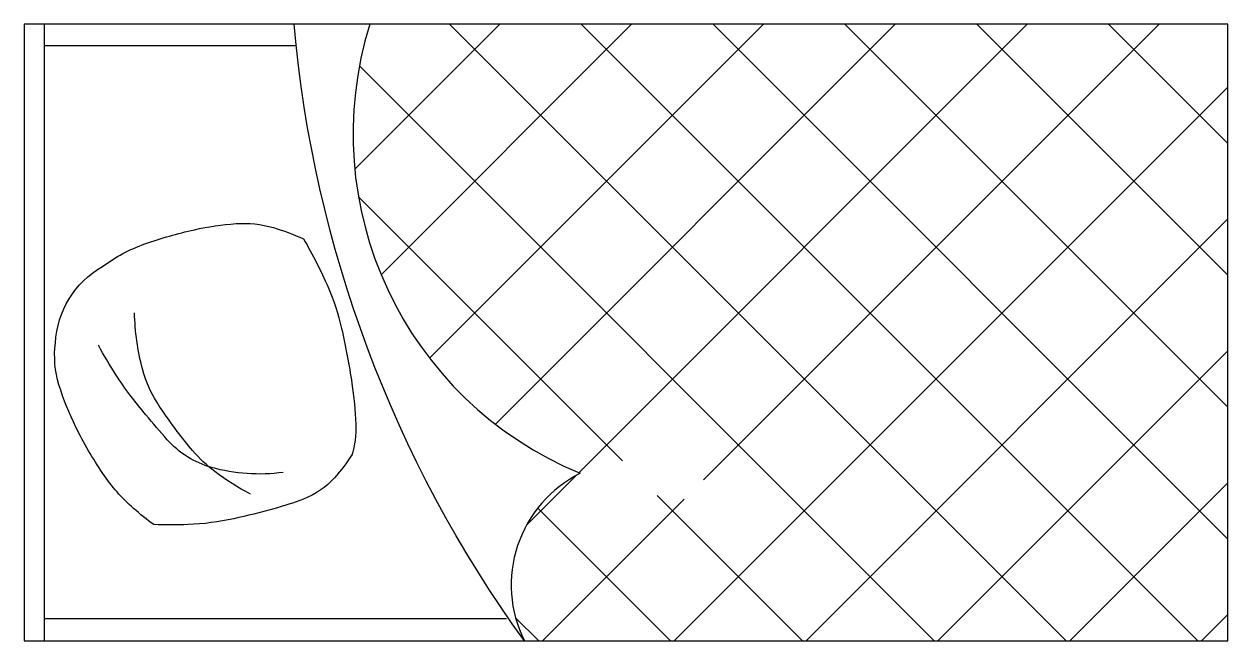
# Model space of a CAD drawing. Header units: millimetres. Extents: x -957.85 to -955.8, y 2734.31 to 2735.36.
import ezdxf

# ---------------------------------------------------------------- set-up
doc = ezdxf.new("R2010")
doc.units = ezdxf.units.MM
doc.header["$LTSCALE"] = 10
doc.layers.add('Móveis_camas', color=2, linetype='Continuous')

msp = doc.modelspace()

# ---------------------------------------------------------------- hatches: boundary and pattern name
at = {"layer": 'Móveis_camas'}
h = msp.add_hatch(dxfattribs=at)
h.set_pattern_fill('ANSI37', color=1, scale=0.05, style=0)
h.set_pattern_definition([(45, (-115.97059, 4.9783), (-0.1122532015, 0.1122532015), []), (135, (-115.97059, 4.9783), (-0.1122532015, -0.1122532015), [])])
h.paths.add_polyline_path([(-957.2621, 2735.3559, 0.513349), (-956.6516, 2734.5442, 0.871135), (-956.999, 2734.3059), (-955.801, 2734.3059), (-955.801, 2735.3559)])

# ---------------------------------------------------------------- linework, layer by layer
for p, q in [((-957.8169, 2735.3559), (-957.8169, 2734.3059)), ((-957.3872, 2735.319), (-957.8169, 2735.319)), ((-957.8169, 2734.344), (-957.0292, 2734.344))]:
    msp.add_line(p, q, dxfattribs=at)
msp.add_lwpolyline([(-957.851, 2734.3059), (-955.801, 2734.3059), (-955.801, 2735.3559), (-957.851, 2735.3559)], close=True, dxfattribs=at)
for points in [[(-957.2621, 2735.3559, 0.38885), (-956.9039, 2734.5913, 0.414214), (-956.999, 2734.3059, -0.13525), (-957.3913, 2735.3559)], [(-957.2926, 2734.6229, -0.040453), (-957.3222, 2734.5837, -0.121269), (-957.3753, 2734.5474, -0.020937), (-957.4258, 2734.5308, -0.015911), (-957.4936, 2734.5139, -0.04249), (-957.5716, 2734.5039, -0.020654), (-957.6301, 2734.5039, -0.022056), (-957.6645, 2734.5315, -0.064376), (-957.717, 2734.5911, -0.03352), (-957.7628, 2734.67, -0.039598), (-957.7915, 2734.7417, -0.109626), (-957.7974, 2734.813, -0.257026), (-957.7175, 2734.9432, -0.075208), (-957.6452, 2734.9817, -0.030275), (-957.5609, 2735.0059, -0.036967), (-957.4898, 2735.0163, -0.089016), (-957.4263, 2735.0095, -0.036988), (-957.3749, 2734.9902, -0.030345), (-957.3333, 2734.9081, -0.04596), (-957.3103, 2734.8377, -0.01901), (-957.2927, 2734.7443, -0.025886), (-957.2859, 2734.6748, -0.088683), (-957.293, 2734.6216, -0.020726)]]:
    msp.add_lwpolyline(points, format="xyb", dxfattribs=at)
at = {"layer": 'Móveis_camas', "color": 1}
for points in [[(-957.4653, 2734.5558, -0.040593), (-957.5259, 2734.5941, -0.055645), (-957.564, 2734.63, -0.015363), (-957.5901, 2734.6627, -0.01263), (-957.6196, 2734.7041, -0.082628), (-957.6493, 2734.7693, -0.061291), (-957.6628, 2734.8647)], [(-957.4097, 2734.5929, -0.103492), (-957.5318, 2734.6012, -0.14369), (-957.6072, 2734.6485, -0.007817), (-957.6436, 2734.6908, -0.010698), (-957.669, 2734.7226, -0.020146), (-957.695, 2734.7598, -0.015912), (-957.7245, 2734.8091)]]:
    msp.add_lwpolyline(points, format="xyb", dxfattribs=at)

doc.saveas('drawing.dxf')
